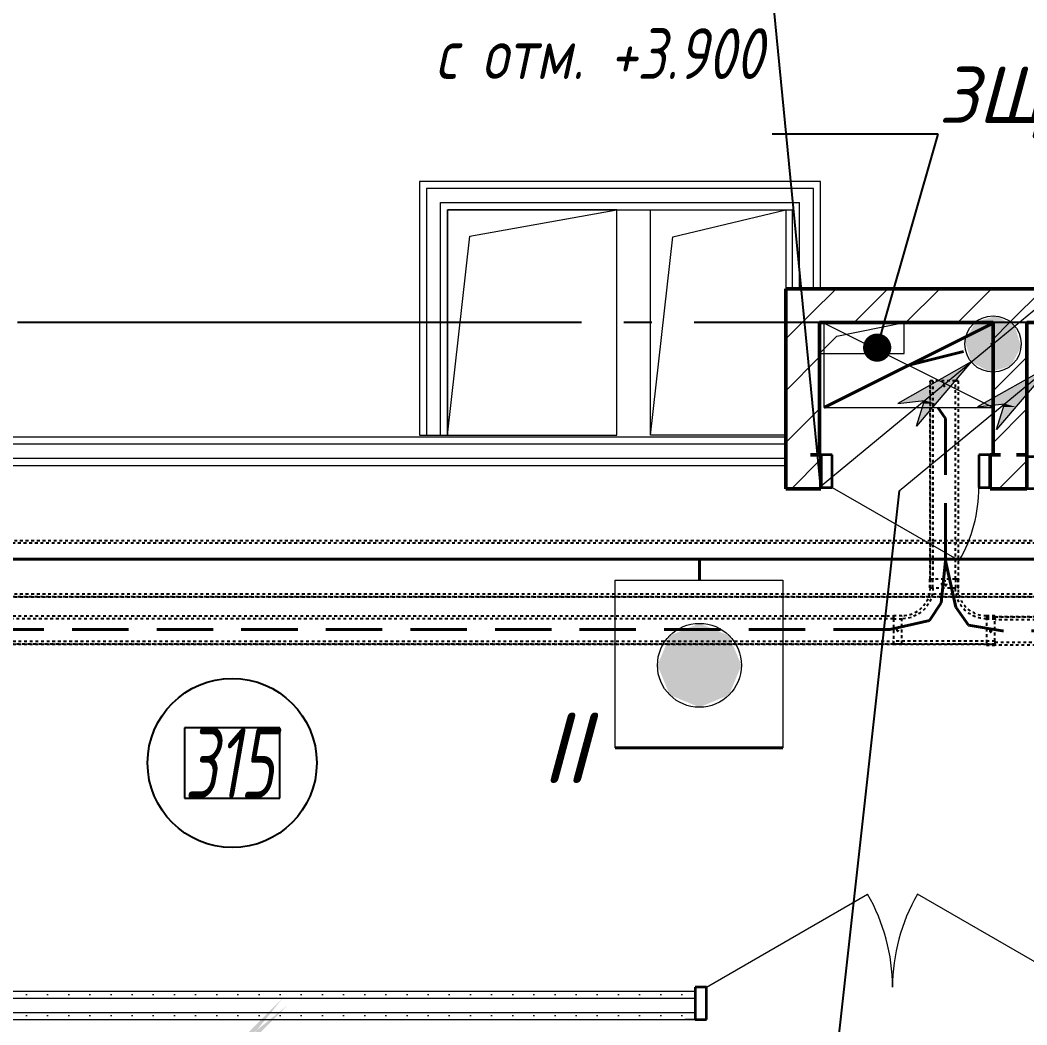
# Model space of a CAD drawing. Header units: millimetres. Extents: x 0 to 1286, y 0 to 420.
# Drawn here: x 406.28 to 441.99, y 254.67 to 290.31 of the extents above; entities that cross this region are included whole.
import ezdxf
from ezdxf import colors
from ezdxf.entities.mleader import LeaderData, LeaderLine
from ezdxf.math import Vec2, Vec3

# ---------------------------------------------------------------- set-up
doc = ezdxf.new("R2010")
doc.units = ezdxf.units.MM
doc.linetypes.add('JIS_02_2.0', pattern=[3, 2, -1])
doc.linetypes.add('ГОСТ 2.303 5', pattern=[24, 20, -1.5, 1, -1.5])
for name, color, linetype in [('Viewport1ForCustomObjects_0', 7, 'Continuous'), ('Viewport2ForCustomObjects_0', 7, 'Continuous'), ('Номер помещения', 7, 'Continuous'), ('СПКБ-0000-000-АР#003$0$Двери ArchiCAD', 7, 'Continuous'), ('СПКБ-0000-000-АР#003$0$Стены', 7, 'Continuous'), ('Строительные оси', 7, 'Continuous'), ('ЭМ_ЛОТКИ', 3, 'JIS_02_2.0'), ('ЭО_АВАРИЙНОЕ ОСВЕЩЕНИЕ', 7, 'Continuous'), ('ЭО_РАБОЧЕЕ ОСВЕЩЕНИЕ', 7, 'Continuous'), ('ЭС', 7, 'Continuous')]:
    doc.layers.add(name, color=color, linetype=linetype)
for name, color, linetype, lineweight, true_color in [('СПКБ-0000-000-АР#003$0$Двери ArchiCAD_Ном._пера__161', 7, 'Continuous', 13, 0xe11606), ('СПКБ-0000-000-АР#003$0$Двери ArchiCAD_Ном._пера__23', 7, 'Continuous', 35, 0xff6600), ('СПКБ-0000-000-АР#003$0$Двери ArchiCAD_Ном._пера__3', 7, 'Continuous', 18, 0xff6600), ('СПКБ-0000-000-АР#003$0$Двери ArchiCAD_Ном._пера__58', 7, 'Continuous', 50, 0xdf0000), ('СПКБ-0000-000-АР#003$0$Стены_Ном._пера__161', 7, 'Continuous', 13, 0xe11606), ('СПКБ-0000-000-АР#003$0$Стены_Ном._пера__58', 7, 'Continuous', 50, 0xdf0000)]:
    doc.layers.add(name, color=color, linetype=linetype, lineweight=lineweight, true_color=true_color)
doc.layers.add('СПКБ-0000-000-АР#003$0$Стены_Ном._пера__20', color=1, linetype='Continuous', lineweight=20)
doc.layers.add('СПКБ-0000-000-АР#003$0$Шахты ОВ_Ном._пера__1', color=7, linetype='Continuous', lineweight=13)
doc.styles.add('1.8', font='isocpeui.ttf', dxfattribs={"height": 1.8})
doc.styles.add('2.5', font='isocpeui.ttf')
doc.styles.add('CustomTextStyle20', font='isocpeui.ttf', dxfattribs={"width": 0.653927, "height": 2.5})
pattern_1 = [(45, (0, 0), (-91.9239, 91.9239), [])]
pattern_2 = [(0, (0, 0), (0, 75), [0, -75])]

# ---------------------------------------------------------------- blocks, each defined once
blk = doc.blocks.new('*U558')
at = {"color": 0, "linetype": 'ByBlock', "lineweight": -2}
for p, q in [((-100, -31), (-100, -30633.8)), ((-100, -30633.8), (-100, -31)), ((-90, -30633.8), (-90, -31)), ((90, -31), (90, -30633.8)), ((100, -30633.8), (100, -31)), ((100, -30633.8), (100, -31))]:
    blk.add_line(p, q, dxfattribs=at)
blk = doc.blocks.new('*U559')
at = {"color": 0, "linetype": 'ByBlock', "lineweight": -2}
for p, q in [((-50.7, 0), (-50.7, -29.5)), ((-50.7, 0), (-50, 0)), ((-50, 0), (-50, -29.5)), ((-50, 0), (-48.5, 0)), ((-48.5, 0), (48.5, 0)), ((48.5, 0), (50, 0)), ((50, 0), (50, -29.5)), ((50, 0), (50.7, 0)), ((50.7, 0), (50.7, -29.5)), ((-50, -31), (-50, -29893.5)), ((-40, -31), (-50, -31)), ((-50, -29893.5), (-50, -31)), ((-40, -29893.5), (-40, -31)), ((40, -31), (40, -29893.5)), ((50, -31), (40, -31)), ((50, -29893.5), (50, -31)), ((50, -29893.5), (50, -31))]:
    blk.add_line(p, q, dxfattribs=at)
blk.add_circle((0, -15), 3.5, dxfattribs=at)
for centre, radius, start, end in [((-49.4, -29.5), 1.33, 180, 230.0338), ((-50.6, -31), 0.629, 0, 50.0338), ((-49.4, -29.5), 0.629, 180, 230.0338), ((-50.6, -31), 1.33, 0, 50.0338), ((50.6, -31), 1.33, 129.9662, 180), ((49.4, -29.5), 0.629, 309.9662, 360), ((50.6, -31), 0.629, 129.9662, 180), ((49.4, -29.5), 1.33, 309.9662, 360)]:
    blk.add_arc(centre, radius, start, end, dxfattribs=at)
blk = doc.blocks.new('*U560')
at = {"color": 0, "linetype": 'ByBlock', "lineweight": -2}
for p, q in [((-50.7, 0), (-50.7, -29.5)), ((-50.7, 0), (-50, 0)), ((-50, 0), (-50, -29.5)), ((-50, 0), (-48.5, 0)), ((-48.5, 0), (48.5, 0)), ((48.5, 0), (50, 0)), ((50, 0), (50, -29.5)), ((50, 0), (50.7, 0)), ((50.7, 0), (50.7, -29.5)), ((-50, -31), (-50, -734)), ((-40, -31), (-50, -31)), ((-50, -734), (-50, -31)), ((-40, -734), (-40, -31)), ((40, -31), (40, -734)), ((50, -31), (40, -31)), ((50, -734), (50, -31)), ((50, -734), (50, -31)), ((-40, -734), (-50, -734)), ((40, -734), (-40, -734)), ((50, -734), (40, -734))]:
    blk.add_line(p, q, dxfattribs=at)
for centre in [(0, -15), (0, -719)]:
    blk.add_circle(centre, 3.5, dxfattribs=at)
for centre, radius, start, end in [((-49.4, -29.5), 1.33, 180, 230.0338), ((-50.6, -31), 0.629, 0, 50.0338), ((-49.4, -29.5), 0.629, 180, 230.0338), ((-50.6, -31), 1.33, 0, 50.0338), ((50.6, -31), 1.33, 129.9662, 180), ((49.4, -29.5), 0.629, 309.9662, 360), ((50.6, -31), 0.629, 129.9662, 180), ((49.4, -29.5), 1.33, 309.9662, 360)]:
    blk.add_arc(centre, radius, start, end, dxfattribs=at)
blk = doc.blocks.new('*U563')
at = {"color": 0, "linetype": 'ByBlock', "lineweight": -2}
for p, q in [((-100, 330), (-100, 360)), ((-100, 360), (-90, 360)), ((-100, 330), (-100, 360)), ((-90, 360), (-90, 330)), ((-90, 360), (-89.1, 360)), ((-89.1, 360), (-89, 360)), ((-89, 360), (-11, 360)), ((-10.9, 360), (-11, 360)), ((-10, 360), (-10.9, 360)), ((-10, 0), (-10, 360)), ((-10, 360), (0, 360)), ((0, 360), (0, 0)), ((0, 0), (0, 360)), ((-230, 230), (-200, 230)), ((-230, 230), (-230, 220)), ((-200, 230), (-230, 230)), ((-200, 220), (-230, 220)), ((-230, 219.2), (-230, 220)), ((-230, 219), (-230, 219.2)), ((-230, 141), (-230, 219)), ((-230, 141), (-230, 140.8)), ((-230, 140.8), (-230, 140)), ((-230, 140), (-200, 140)), ((-230, 130), (-230, 140)), ((-200, 130), (-230, 130)), ((-200, 130), (-230, 130)), ((-100, 0), (-100, 30)), ((-100, 30), (-100, 0)), ((-100, 0), (-90, 0)), ((-89, 0), (-91, 0)), ((-90, 30), (-90, 0)), ((-89.2, 0), (-90, 0)), ((-11, 0), (-89, 0)), ((-11, 0), (-10.8, 0)), ((-10.8, 0), (-10, 0)), ((-10, 0), (0, 0))]:
    blk.add_line(p, q, dxfattribs=at)
for centre, radius in [((-50, 345), 3.5), ((-215, 180), 9.82), ((-215, 180), 3.5), ((-50, 15), 3.5)]:
    blk.add_circle(centre, radius, dxfattribs=at)
for centre, radius, start, end in [((-200, 330), 100, 270, 360), ((-200, 330), 110, 270, 360), ((-200, 30), 110, 0, 90), ((-200, 30), 100, 0, 90)]:
    blk.add_arc(centre, radius, start, end, dxfattribs=at)
blk = doc.blocks.new('*U566')
at = {"color": 0, "linetype": 'ByBlock', "lineweight": -2}
for p, q in [((-50.7, 0), (-50.7, -29.5)), ((-50.7, 0), (-50, 0)), ((-50, 0), (-50, -29.5)), ((-50, 0), (-48.5, 0)), ((-48.5, 0), (48.5, 0)), ((48.5, 0), (50, 0)), ((50, 0), (50, -29.5)), ((50, 0), (50.7, 0)), ((50.7, 0), (50.7, -29.5)), ((-50, -31), (-50, -5514.3)), ((-40, -31), (-50, -31)), ((-50, -5514.3), (-50, -31)), ((-40, -5514.3), (-40, -31)), ((40, -31), (40, -5514.3)), ((50, -31), (40, -31)), ((50, -5514.3), (50, -31)), ((50, -5514.3), (50, -31)), ((-40, -5514.3), (-50, -5514.3)), ((40, -5514.3), (-40, -5514.3)), ((50, -5514.3), (40, -5514.3))]:
    blk.add_line(p, q, dxfattribs=at)
for centre in [(0, -15), (0, -5499.3)]:
    blk.add_circle(centre, 3.5, dxfattribs=at)
for centre, radius, start, end in [((-49.4, -29.5), 1.33, 180, 230.0338), ((-50.6, -31), 0.629, 0, 50.0338), ((-49.4, -29.5), 0.629, 180, 230.0338), ((-50.6, -31), 1.33, 0, 50.0338), ((50.6, -31), 1.33, 129.9662, 180), ((49.4, -29.5), 0.629, 309.9662, 360), ((50.6, -31), 0.629, 129.9662, 180), ((49.4, -29.5), 1.33, 309.9662, 360)]:
    blk.add_arc(centre, radius, start, end, dxfattribs=at)
blk = doc.blocks.new('_Dot')
at = {"color": 0, "linetype": 'ByBlock', "lineweight": -2}
blk.add_line((-0.5, 0), (-1, 0), dxfattribs=at)
at = {"color": 0, "linetype": 'ByBlock', "const_width": 0.5}
blk.add_lwpolyline([(-0.25, 0, 1), (0.25, 0, 1)], format="xyb", close=True, dxfattribs=at)
blk = doc.blocks.new('*E601')
at = {"layer": 'Номер помещения', "color": 7, "linetype": 'Continuous', "true_color": 0xffffff}
for p, q in [((77.731, 144.481), (74.356, 144.481)), ((74.356, 144.481), (74.356, 141.981)), ((77.731, 141.981), (77.731, 144.481)), ((74.356, 141.981), (77.731, 141.981)), ((74.356, 141.981), (74.356, 141.981))]:
    blk.add_line(p, q, dxfattribs=at)
at = {"layer": 'Номер помещения', "color": 6, "linetype": 'Continuous'}
blk.add_circle((76.043, 143.231), 3, dxfattribs=at)
at = {"layer": 'Строительные оси', "color": 3, "linetype": 'ГОСТ 2.303 5', "lineweight": 25}
blk.add_line((280.431, 158.857), (-283.569, 158.857), dxfattribs=at)
at = {"layer": 'ЭО_АВАРИЙНОЕ ОСВЕЩЕНИЕ', "color": 1, "lineweight": 40}
blk.add_line((97.039, 155.838), (103.039, 158.838), dxfattribs=at)
at = {"layer": 'ЭО_АВАРИЙНОЕ ОСВЕЩЕНИЕ', "color": 7, "lineweight": 0}
for p, q in [((97.039, 158.838), (103.039, 155.838)), ((97.039, 158.838), (103.039, 158.838)), ((97.039, 155.838), (97.039, 158.838)), ((103.039, 158.838), (103.039, 155.838)), ((97.039, 155.838), (103.039, 155.838))]:
    blk.add_line(p, q, dxfattribs=at)
at = {"layer": 'ЭО_АВАРИЙНОЕ ОСВЕЩЕНИЕ', "color": 1, "linetype": 'JIS_02_2.0', "lineweight": 40}
for p, q in [((100.039, 157.338), (103.03, 158.095)), ((101.077, 155.838), (101.346, 155.451)), ((101.346, 155.451), (101.346, 150.4)), ((101.346, 150.4), (101.185, 148.908)), ((101.711, 148.764), (101.346, 150.4)), ((101.346, 150.4), (101.346, 150.4)), ((101.346, 150.4), (101.346, 150.4)), ((101.185, 148.908), (100.772, 148.288)), ((102.158, 148.122), (101.711, 148.764)), ((100.772, 148.288), (99.366, 147.967)), ((99.366, 147.967), (54.965, 147.967)), ((103.356, 147.919), (102.158, 148.122)), ((106.399, 147.912), (103.356, 147.919))]:
    blk.add_line(p, q, dxfattribs=at)
at = {"layer": 'ЭО_РАБОЧЕЕ ОСВЕЩЕНИЕ', "color": 5, "lineweight": 40}
for p, q in [((64.731, 150.459), (110.073, 150.459)), ((92.616, 149.721), (92.616, 150.459)), ((95.574, 143.771), (89.624, 143.771))]:
    blk.add_line(p, q, dxfattribs=at)
at = {"layer": 'ЭО_РАБОЧЕЕ ОСВЕЩЕНИЕ', "color": 7, "lineweight": 0}
for p, q in [((89.624, 149.721), (95.574, 149.721)), ((89.624, 143.771), (89.624, 149.721)), ((95.574, 149.721), (95.574, 143.771))]:
    blk.add_line(p, q, dxfattribs=at)
blk.add_circle((92.616, 146.696), 1.488, dxfattribs=at)
at = {"layer": 'ЭО_РАБОЧЕЕ ОСВЕЩЕНИЕ', "color": 5, "lineweight": 0}
for points in [[(92.616, 148.183), (91.564, 147.748), (93.668, 147.748)], [(91.564, 147.748), (91.129, 146.696), (94.104, 146.696)], [(91.564, 147.748), (93.668, 147.748), (94.104, 146.696)], [(91.129, 146.696), (91.564, 145.644), (93.668, 145.644)], [(91.129, 146.696), (94.104, 146.696), (93.668, 145.644)], [(91.564, 145.644), (93.668, 145.644), (92.616, 145.208)]]:
    blk.add_solid(points, dxfattribs=at)
at = {"layer": 'ЭС', "color": 7, "lineweight": 0}
for p, q in [((103.03, 158.095), (109.203, 163.184)), ((96.858, 153.005), (103.03, 158.095)), ((99.695, 152.887), (105.867, 157.977)), ((102.259, 157.458), (99.648, 155.981)), ((102.259, 157.458), (100.311, 155.177)), ((105.096, 157.34), (102.485, 155.863)), ((105.096, 157.34), (103.148, 155.059)), ((99.648, 155.981), (100.605, 156.095)), ((100.311, 155.177), (100.605, 156.095)), ((102.485, 155.863), (103.442, 155.977)), ((103.148, 155.059), (103.442, 155.977))]:
    blk.add_line(p, q, dxfattribs=at)
blk.add_circle((103.03, 158.095), 1, dxfattribs=at)
at = {"layer": 'ЭС', "color": 1, "lineweight": 60}
for points in [[(103.126, 159.09), (102.394, 158.866), (103.547, 158.866)], [(102.322, 158.731), (102.035, 158.19), (103.967, 158.19)], [(102.394, 158.866), (102.322, 158.731), (103.802, 158.731)], [(102.322, 158.731), (103.802, 158.731), (103.967, 158.19)], [(102.394, 158.866), (103.547, 158.866), (103.802, 158.731)], [(102.035, 158.19), (102.093, 157.999), (104.026, 157.999)], [(102.035, 158.19), (103.967, 158.19), (104.026, 157.999)], [(102.093, 157.999), (102.259, 157.458), (103.738, 157.458)], [(102.093, 157.999), (104.026, 157.999), (103.738, 157.458)], [(102.259, 157.458), (102.513, 157.323), (103.666, 157.323)], [(102.259, 157.458), (103.738, 157.458), (103.666, 157.323)], [(102.513, 157.323), (103.666, 157.323), (102.935, 157.099)]]:
    blk.add_solid(points, dxfattribs=at)
at = {"layer": 'ЭС', "color": 1, "lineweight": 0}
for points in [[(102.259, 157.458), (99.849, 156.095), (100.605, 156.095)], [(102.259, 157.458), (100.605, 156.095), (101.094, 156.095)], [(99.849, 156.095), (100.605, 156.095), (99.648, 155.981)], [(100.605, 156.095), (100.568, 155.981), (100.997, 155.981)], [(100.605, 156.095), (101.094, 156.095), (100.997, 155.981)], [(100.568, 155.981), (100.997, 155.981), (100.311, 155.177)]]:
    blk.add_solid(points, dxfattribs=at)
at = {"layer": 'ЭС', "color": 5, "lineweight": 0}
for points in [[(105.096, 157.34), (102.686, 155.977), (103.442, 155.977)], [(105.096, 157.34), (103.442, 155.977), (103.931, 155.977)], [(102.686, 155.977), (103.442, 155.977), (102.485, 155.863)], [(103.406, 155.863), (103.834, 155.863), (103.148, 155.059)], [(103.442, 155.977), (103.406, 155.863), (103.834, 155.863)], [(103.442, 155.977), (103.931, 155.977), (103.834, 155.863)]]:
    blk.add_solid(points, dxfattribs=at)
at = {"layer": 'Номер помещения', "linetype": 'Continuous', "style": 'CustomTextStyle20', "width": 0.653927}
blk.add_text('315', height=2.5, dxfattribs=at).set_placement((74.356, 141.981))
blk = doc.blocks.new('СПКБ-0000-000-АР#003$0$Стена_63', base_point=(9687.9, 15295.9))
at = {"layer": 'СПКБ-0000-000-АР#003$0$Стены_Ном._пера__161', "linetype": 'Continuous', "lineweight": 13, "true_color": 0xe11606}
h = blk.add_hatch(dxfattribs=at)
h.set_pattern_fill('КИРПИЧ_ОБЫКНОВЕННЫЙ', color=12, style=0, pattern_type=2)
h.set_pattern_definition(pattern_1)
h.paths.add_polyline_path([(9687.9, 15415.9), (9687.9, 15885.7), (9567.9, 16005.7), (9567.9, 15295.9)])
at = {"layer": 'СПКБ-0000-000-АР#003$0$Стены_Ном._пера__58', "color": 12, "linetype": 'Continuous', "lineweight": 50, "true_color": 0xdf0000, "flags": 128}
for points in [[(9567.9, 16005.7), (9567.9, 15295.9)], [(9687.9, 15415.9), (9687.9, 15885.7)]]:
    blk.add_lwpolyline(points, dxfattribs=at)
blk = doc.blocks.new('СПКБ-0000-000-АР#003$0$Стена_64', base_point=(9687.9, 16005.7))
at = {"layer": 'СПКБ-0000-000-АР#003$0$Стены_Ном._пера__161', "linetype": 'Continuous', "lineweight": 13, "true_color": 0xe11606}
h = blk.add_hatch(dxfattribs=at)
h.set_pattern_fill('КИРПИЧ_ОБЫКНОВЕННЫЙ', color=12, style=0, pattern_type=2)
h.set_pattern_definition(pattern_1)
h.paths.add_polyline_path([(9687.9, 15885.7), (11423, 15885.7), (11543, 16005.7), (9567.9, 16005.7)])
at = {"layer": 'СПКБ-0000-000-АР#003$0$Стены_Ном._пера__58', "color": 12, "linetype": 'Continuous', "lineweight": 50, "true_color": 0xdf0000, "flags": 128}
for points in [[(11543, 16005.7), (9567.9, 16005.7)], [(9687.9, 15885.7), (10303, 15885.7)], [(10423, 15885.7), (11423, 15885.7)]]:
    blk.add_lwpolyline(points, dxfattribs=at)
blk = doc.blocks.new('СПКБ-0000-000-АР#003$0$Стена_66', base_point=(10423, 15295.9))
at = {"layer": 'СПКБ-0000-000-АР#003$0$Стены_Ном._пера__161', "linetype": 'Continuous', "lineweight": 13, "true_color": 0xe11606}
h = blk.add_hatch(dxfattribs=at)
h.set_pattern_fill('КИРПИЧ_ОБЫКНОВЕННЫЙ', color=12, style=0, pattern_type=2)
h.set_pattern_definition(pattern_1)
h.paths.add_polyline_path([(10423, 15415.9), (10423, 15885.7), (10303, 15885.7), (10303, 15415.9)])
at = {"layer": 'СПКБ-0000-000-АР#003$0$Стены_Ном._пера__58', "color": 12, "linetype": 'Continuous', "lineweight": 50, "true_color": 0xdf0000, "flags": 128}
for points in [[(10303, 15885.7), (10303, 15415.9)], [(10423, 15415.9), (10423, 15885.7)]]:
    blk.add_lwpolyline(points, dxfattribs=at)
blk = doc.blocks.new('СПКБ-0000-000-АР#003$0$Стена_126', base_point=(8368.1, 15486.1))
at = {"layer": 'СПКБ-0000-000-АР#003$0$Стены_Ном._пера__161', "linetype": 'Continuous', "lineweight": 13, "true_color": 0xe11606}
h = blk.add_hatch(dxfattribs=at)
h.set_pattern_fill('ГИПС', color=12, style=0, pattern_type=2)
h.set_pattern_definition(pattern_2)
h.paths.add_polyline_path([(8268.1, 16386.1), (8268.1, 15486.1), (8293.1, 15486.1), (8293.1, 16361.1)])
h = blk.add_hatch(dxfattribs=at)
h.set_pattern_fill('ГИПС', color=12, style=0, pattern_type=2)
h.set_pattern_definition(pattern_2)
h.paths.add_polyline_path([(8368.1, 15486.1), (8368.1, 16286.1), (8343.1, 16311.1), (8343.1, 15486.1)])
at = {"layer": 'СПКБ-0000-000-АР#003$0$Стены_Ном._пера__161', "color": 12, "linetype": 'Continuous', "lineweight": 13, "true_color": 0xe11606}
for p, q in [((8293.1, 16361.1), (8293.1, 15486.1)), ((8343.1, 15486.1), (8343.1, 16311.1))]:
    blk.add_line(p, q, dxfattribs=at)
at = {"layer": 'СПКБ-0000-000-АР#003$0$Стены_Ном._пера__161', "color": 12, "linetype": 'Continuous', "lineweight": 13, "true_color": 0xe11606, "flags": 128}
for points in [[(8268.1, 16386.1), (8268.1, 15486.1)], [(8368.1, 15486.1), (8368.1, 16286.1)], [(8268.1, 15486.1), (8368.1, 15486.1)]]:
    blk.add_lwpolyline(points, dxfattribs=at)
blk = doc.blocks.new('СПКБ-0000-000-АР#003$0$Стена_127', base_point=(8368.1, 16286.1))
at = {"layer": 'СПКБ-0000-000-АР#003$0$Стены_Ном._пера__161', "linetype": 'Continuous', "lineweight": 13, "true_color": 0xe11606}
h = blk.add_hatch(dxfattribs=at)
h.set_pattern_fill('ГИПС', color=12, style=0, pattern_type=2)
h.set_pattern_definition(pattern_2)
h.paths.add_polyline_path([(9690.9, 16386.1), (8268.1, 16386.1), (8293.1, 16361.1), (9665.9, 16361.1)])
h = blk.add_hatch(dxfattribs=at)
h.set_pattern_fill('ГИПС', color=12, style=0, pattern_type=2)
h.set_pattern_definition(pattern_2)
h.paths.add_polyline_path([(8368.1, 16286.1), (9590.9, 16286.1), (9615.9, 16311.1), (8343.1, 16311.1)])
at = {"layer": 'СПКБ-0000-000-АР#003$0$Стены_Ном._пера__161', "color": 12, "linetype": 'Continuous', "lineweight": 13, "true_color": 0xe11606}
for p, q in [((9665.9, 16361.1), (8293.1, 16361.1)), ((8343.1, 16311.1), (9615.9, 16311.1))]:
    blk.add_line(p, q, dxfattribs=at)
at = {"layer": 'СПКБ-0000-000-АР#003$0$Стены_Ном._пера__161', "color": 12, "linetype": 'Continuous', "lineweight": 13, "true_color": 0xe11606, "flags": 128}
for points in [[(9690.9, 16386.1), (8268.1, 16386.1)], [(8368.1, 16286.1), (9590.9, 16286.1)]]:
    blk.add_lwpolyline(points, dxfattribs=at)
blk = doc.blocks.new('СПКБ-0000-000-АР#003$0$Стена_128', base_point=(9690.9, 16005.7))
at = {"layer": 'СПКБ-0000-000-АР#003$0$Стены_Ном._пера__161', "linetype": 'Continuous', "lineweight": 13, "true_color": 0xe11606}
h = blk.add_hatch(dxfattribs=at)
h.set_pattern_fill('ГИПС', color=12, style=0, pattern_type=2)
h.set_pattern_definition(pattern_2)
h.paths.add_polyline_path([(9690.9, 16005.7), (9690.9, 16386.1), (9665.9, 16361.1), (9665.9, 16005.7)])
h = blk.add_hatch(dxfattribs=at)
h.set_pattern_fill('ГИПС', color=12, style=0, pattern_type=2)
h.set_pattern_definition(pattern_2)
h.paths.add_polyline_path([(9590.9, 16286.1), (9590.9, 16005.7), (9615.9, 16005.7), (9615.9, 16311.1)])
at = {"layer": 'СПКБ-0000-000-АР#003$0$Стены_Ном._пера__161', "color": 12, "linetype": 'Continuous', "lineweight": 13, "true_color": 0xe11606}
for p, q in [((9665.9, 16005.7), (9665.9, 16361.1)), ((9615.9, 16311.1), (9615.9, 16005.7))]:
    blk.add_line(p, q, dxfattribs=at)
at = {"layer": 'СПКБ-0000-000-АР#003$0$Стены_Ном._пера__161', "color": 12, "linetype": 'Continuous', "lineweight": 13, "true_color": 0xe11606, "flags": 128}
for points in [[(9690.9, 16005.7), (9690.9, 16386.1)], [(9590.9, 16286.1), (9590.9, 16005.7)], [(9590.9, 16005.7), (9690.9, 16005.7)]]:
    blk.add_lwpolyline(points, dxfattribs=at)
blk = doc.blocks.new('СПКБ-0000-000-АР#003$0$Двупольная Дверь 19_4')
at = {"layer": 'СПКБ-0000-000-АР#003$0$Двери ArchiCAD_Ном._пера__161', "color": 12, "linetype": 'Continuous', "lineweight": 13, "true_color": 0xe11606}
for p, q in [((-700, -15), (-737, -15)), ((-700, -40), (-700, -15)), ((700, -40), (700, -15)), ((700, -15), (737, -15)), ((-700, -90), (-700, -40)), ((700, -90), (700, -40)), ((-700, -115), (-700, -90)), ((700, -115), (700, -90)), ((-700, -115), (-737, -115)), ((700, -115), (737, -115))]:
    blk.add_line(p, q, dxfattribs=at)
at = {"layer": 'СПКБ-0000-000-АР#003$0$Двери ArchiCAD_Ном._пера__23', "color": 30, "linetype": 'Continuous', "lineweight": 35, "true_color": 0xff6600}
for p, q in [((-660, 0), (-700, 0)), ((-700, 0), (-700, -115)), ((-660, -115), (-660, 0)), ((700, 0), (660, 0)), ((660, 0), (660, -115)), ((700, -115), (700, 0)), ((-700, -115), (-660, -115)), ((660, -115), (700, -115))]:
    blk.add_line(p, q, dxfattribs=at)
at = {"layer": 'СПКБ-0000-000-АР#003$0$Двери ArchiCAD_Ном._пера__3', "color": 30, "linetype": 'Continuous', "lineweight": 18, "true_color": 0xff6600}
for p, q in [((-660, 0), (-88.4, 330)), ((660, 0), (88.4, 330))]:
    blk.add_line(p, q, dxfattribs=at)
for centre, start, end in [((-660, 0), 0, 30), ((660, 0), 150, 180)]:
    blk.add_arc(centre, 660, start, end, dxfattribs=at)
blk = doc.blocks.new('СПКБ-0000-000-АР#003$0$Стена_133', base_point=(4206.4, 13412.8))
at = {"layer": 'СПКБ-0000-000-АР#003$0$Стены_Ном._пера__161', "linetype": 'Continuous', "lineweight": 13, "true_color": 0xe11606}
h = blk.add_hatch(dxfattribs=at)
h.set_pattern_fill('ГИПС', color=12, style=0, pattern_type=2)
h.set_pattern_definition(pattern_2)
h.paths.add_polyline_path([(9246.5, 13512.8), (5893.2, 13512.8), (5893.2, 13487.8), (9246.5, 13487.8)])
h = blk.add_hatch(dxfattribs=at)
h.set_pattern_fill('ГИПС', color=12, style=0, pattern_type=2)
h.set_pattern_definition(pattern_2)
h.paths.add_polyline_path([(5893.2, 13412.8), (9246.5, 13412.8), (9246.5, 13437.8), (5893.2, 13437.8)])
at = {"layer": 'СПКБ-0000-000-АР#003$0$Стены_Ном._пера__161', "color": 12, "linetype": 'Continuous', "lineweight": 13, "true_color": 0xe11606}
for p, q in [((9246.5, 13512.8), (9209.5, 13512.8)), ((9246.5, 13487.8), (9246.5, 13512.8)), ((9246.5, 13487.8), (5893.2, 13487.8)), ((9246.5, 13437.8), (9246.5, 13487.8)), ((5893.2, 13437.8), (9246.5, 13437.8)), ((9246.5, 13412.8), (9246.5, 13437.8)), ((9246.5, 13412.8), (9209.5, 13412.8))]:
    blk.add_line(p, q, dxfattribs=at)
at = {"layer": 'СПКБ-0000-000-АР#003$0$Стены_Ном._пера__161', "color": 12, "linetype": 'Continuous', "lineweight": 13, "true_color": 0xe11606, "flags": 128}
for points in [[(9246.5, 13512.8), (5893.2, 13512.8)], [(6223.1, 13412.8), (9246.5, 13412.8)]]:
    blk.add_lwpolyline(points, dxfattribs=at)
at = {"layer": 'СПКБ-0000-000-АР#003$0$Двери ArchiCAD', "color": 21, "linetype": 'Continuous', "lineweight": 18, "true_color": 0xff9955, "zscale": 1000}
blk.add_blockref('СПКБ-0000-000-АР#003$0$Двупольная Дверь 19_4', (9946.5, 13527.8), dxfattribs=at)
blk = doc.blocks.new('СПКБ-0000-000-АР#003$0$Однопольная Дверь 19_6')
at = {"layer": 'СПКБ-0000-000-АР#003$0$Двери ArchiCAD_Ном._пера__23', "color": 30, "linetype": 'Continuous', "lineweight": 35, "true_color": 0xff6600}
for p, q in [((-260, 0), (-300, 0)), ((-300, 0), (-300, -115)), ((-260, -115), (-260, 0)), ((300, 0), (260, 0)), ((260, 0), (260, -115)), ((300, -115), (300, 0)), ((-300, -115), (-260, -115)), ((260, -115), (300, -115))]:
    blk.add_line(p, q, dxfattribs=at)
at = {"layer": 'СПКБ-0000-000-АР#003$0$Двери ArchiCAD_Ном._пера__3', "color": 30, "linetype": 'Continuous', "lineweight": 18, "true_color": 0xff6600}
blk.add_line((260, 0), (-190.3, 260), dxfattribs=at)
blk.add_arc((260, 0), 520, 150, 180, dxfattribs=at)
at = {"layer": 'СПКБ-0000-000-АР#003$0$Двери ArchiCAD_Ном._пера__58', "color": 12, "linetype": 'Continuous', "lineweight": 50, "true_color": 0xdf0000}
for p, q in [((-300, 5), (-337, 5)), ((-300, 0), (-300, 5)), ((-300, -115), (-300, 0)), ((300, 0), (300, 5)), ((300, 5), (337, 5)), ((300, -115), (300, 0)), ((-300, -115), (-337, -115)), ((300, -115), (337, -115))]:
    blk.add_line(p, q, dxfattribs=at)
blk = doc.blocks.new('СПКБ-0000-000-АР#003$0$Однопольная Дверь 19_3')
at = {"layer": 'СПКБ-0000-000-АР#003$0$Двери ArchiCAD_Ном._пера__23', "color": 30, "linetype": 'Continuous', "lineweight": 35, "true_color": 0xff6600}
for p, q in [((-460, 0), (-500, 0)), ((-500, 0), (-500, -115)), ((-460, -115), (-460, 0)), ((500, 0), (460, 0)), ((460, 0), (460, -115)), ((500, -115), (500, 0)), ((-500, -115), (-460, -115)), ((460, -115), (500, -115))]:
    blk.add_line(p, q, dxfattribs=at)
at = {"layer": 'СПКБ-0000-000-АР#003$0$Двери ArchiCAD_Ном._пера__3', "color": 30, "linetype": 'Continuous', "lineweight": 18, "true_color": 0xff6600}
blk.add_line((460, 0), (-336.7, 460), dxfattribs=at)
blk.add_arc((460, 0), 920, 150, 180, dxfattribs=at)
at = {"layer": 'СПКБ-0000-000-АР#003$0$Двери ArchiCAD_Ном._пера__58', "color": 12, "linetype": 'Continuous', "lineweight": 50, "true_color": 0xdf0000}
for p, q in [((-500, 0), (-537, 0)), ((-500, 0), (-500, -115)), ((500, 0), (500, -115)), ((500, 0), (537, 0)), ((-500, -120), (-537, -120)), ((-500, -115), (-500, -120)), ((500, -115), (500, -120)), ((500, -120), (537, -120))]:
    blk.add_line(p, q, dxfattribs=at)
blk = doc.blocks.new('СПКБ-0000-000-АР#003$0$Стена_142', base_point=(9687.9, 15295.9))
at = {"layer": 'СПКБ-0000-000-АР#003$0$Стены_Ном._пера__20', "linetype": 'Continuous', "lineweight": 20}
h = blk.add_hatch(dxfattribs=at)
h.set_pattern_fill('КИРПИЧ_ОБЫКНОВЕННЫЙ', color=1, style=0, pattern_type=2)
h.set_pattern_definition(pattern_1)
h.paths.add_polyline_path([(9567.9, 15295.9), (9692.7, 15295.9), (9692.7, 15300.9), (9692.7, 15415.9), (9687.9, 15415.9)])
h = blk.add_hatch(dxfattribs=at)
h.set_pattern_fill('КИРПИЧ_ОБЫКНОВЕННЫЙ', color=1, style=0, pattern_type=2)
h.set_pattern_definition(pattern_1)
h.paths.add_polyline_path([(10292.7, 15295.9), (10423, 15295.9), (10423, 15410.9), (10423, 15415.9), (10292.7, 15415.9), (10292.7, 15300.9)])
h = blk.add_hatch(dxfattribs=at)
h.set_pattern_fill('КИРПИЧ_ОБЫКНОВЕННЫЙ', color=1, style=0, pattern_type=2)
h.set_pattern_definition(pattern_1)
h.paths.add_polyline_path([(11543, 15295.9), (11423, 15415.9), (11423, 15410.9), (11423, 15295.9)])
at = {"layer": 'СПКБ-0000-000-АР#003$0$Стены_Ном._пера__58', "color": 12, "linetype": 'Continuous', "lineweight": 50, "true_color": 0xdf0000}
for p, q in [((9692.7, 15415.9), (9655.7, 15415.9)), ((9692.7, 15415.9), (9692.7, 15300.9)), ((10292.7, 15415.9), (10329.7, 15415.9)), ((10292.7, 15415.9), (10292.7, 15300.9)), ((10423, 15415.9), (10386, 15415.9)), ((10423, 15410.9), (10423, 15415.9)), ((10423, 15295.9), (10423, 15410.9)), ((11423, 15415.9), (11460, 15415.9)), ((11423, 15410.9), (11423, 15415.9)), ((11423, 15295.9), (11423, 15410.9)), ((9692.7, 15295.9), (9655.7, 15295.9)), ((9692.7, 15300.9), (9692.7, 15295.9)), ((10292.7, 15300.9), (10292.7, 15295.9)), ((10292.7, 15295.9), (10329.7, 15295.9)), ((10423, 15295.9), (10386, 15295.9)), ((11423, 15295.9), (11460, 15295.9))]:
    blk.add_line(p, q, dxfattribs=at)
at = {"layer": 'СПКБ-0000-000-АР#003$0$Стены_Ном._пера__58', "color": 12, "linetype": 'Continuous', "lineweight": 50, "true_color": 0xdf0000, "flags": 128}
for points in [[(9692.7, 15415.9), (9687.9, 15415.9)], [(10303, 15415.9), (10292.7, 15415.9)], [(9567.9, 15295.9), (9692.7, 15295.9)], [(10292.7, 15295.9), (10423, 15295.9)], [(11423, 15295.9), (11543, 15295.9)]]:
    blk.add_lwpolyline(points, dxfattribs=at)
at = {"layer": 'СПКБ-0000-000-АР#003$0$Двери ArchiCAD', "color": 21, "linetype": 'Continuous', "lineweight": 18, "true_color": 0xff9955, "zscale": 1000, "rotation": 180}
blk.add_blockref('СПКБ-0000-000-АР#003$0$Однопольная Дверь 19_6', (9992.7, 15300.9), dxfattribs=at)
at = {"layer": 'СПКБ-0000-000-АР#003$0$Двери ArchiCAD', "color": 21, "linetype": 'Continuous', "lineweight": 18, "true_color": 0xff9955, "xscale": -1, "zscale": 1000, "rotation": 180}
blk.add_blockref('СПКБ-0000-000-АР#003$0$Однопольная Дверь 19_3', (10923, 15295.9), dxfattribs=at)
blk = doc.blocks.new('СПКБ-0000-000-АР#003$0$Стена_226', base_point=(568.2, 15379.1))
at = {"layer": 'СПКБ-0000-000-АР#003$0$Стены_Ном._пера__161', "linetype": 'Continuous', "lineweight": 13, "true_color": 0xe11606}
h = blk.add_hatch(dxfattribs=at)
h.set_pattern_fill('ГИПС', color=12, style=0, pattern_type=2)
h.set_pattern_definition(pattern_2)
h.paths.add_polyline_path([(9567.9, 15479.1), (3942.9, 15479.1), (3942.9, 15454.1), (9567.9, 15454.1)])
h = blk.add_hatch(dxfattribs=at)
h.set_pattern_fill('ГИПС', color=12, style=0, pattern_type=2)
h.set_pattern_definition(pattern_2)
h.paths.add_polyline_path([(3942.9, 15404.1), (3942.9, 15379.1), (9567.9, 15379.1), (9567.9, 15404.1)])
at = {"layer": 'СПКБ-0000-000-АР#003$0$Стены_Ном._пера__161', "color": 12, "linetype": 'Continuous', "lineweight": 13, "true_color": 0xe11606}
for p, q in [((9567.9, 15454.1), (3942.9, 15454.1)), ((3942.9, 15404.1), (9567.9, 15404.1))]:
    blk.add_line(p, q, dxfattribs=at)
at = {"layer": 'СПКБ-0000-000-АР#003$0$Стены_Ном._пера__161', "color": 12, "linetype": 'Continuous', "lineweight": 13, "true_color": 0xe11606, "flags": 128}
for points in [[(9567.9, 15479.1), (3942.9, 15479.1)], [(9567.9, 15379.1), (9567.9, 15479.1)], [(3942.9, 15379.1), (9567.9, 15379.1)]]:
    blk.add_lwpolyline(points, dxfattribs=at)
blk = doc.blocks.new('*E600')
at = {"layer": 'СПКБ-0000-000-АР#003$0$Шахты ОВ_Ном._пера__1', "color": 7, "linetype": 'Continuous', "lineweight": 13}
for p, q in [((330.039, 188.759), (335.249, 189.704)), ((336.449, 189.704), (341.246, 189.704)), ((336.449, 181.704), (336.449, 189.704)), ((337.244, 188.735), (341.246, 189.704)), ((341.246, 189.704), (341.246, 181.704)), ((329.249, 181.704), (330.039, 188.759)), ((336.449, 181.704), (337.244, 188.735)), ((345.444, 185.701), (342.444, 185.701)), ((342.444, 185.701), (342.444, 184.601)), ((343.058, 185.215), (345.444, 185.701)), ((345.444, 184.601), (345.444, 185.701)), ((342.444, 184.601), (343.058, 185.215)), ((342.444, 184.601), (345.444, 184.601)), ((341.246, 181.704), (336.449, 181.704))]:
    blk.add_line(p, q, dxfattribs=at)
at = {"layer": 'СПКБ-0000-000-АР#003$0$Шахты ОВ_Ном._пера__1', "color": 7, "linetype": 'Continuous', "lineweight": 13, "flags": 128}
blk.add_lwpolyline([(329.249, 189.704), (329.249, 181.704), (335.249, 181.704), (335.249, 189.704)], close=True, dxfattribs=at)
at = {"layer": 'СПКБ-0000-000-АР#003$0$Стены', "color": 12, "lineweight": 50, "true_color": 0xdf0000, "xscale": 0.01, "yscale": 0.01, "zscale": 0.01}
for name, p in [('СПКБ-0000-000-АР#003$0$Стена_126', (329.249, 181.704)), ('СПКБ-0000-000-АР#003$0$Стена_127', (329.249, 189.704)), ('СПКБ-0000-000-АР#003$0$Стена_128', (342.476, 186.901)), ('СПКБ-0000-000-АР#003$0$Стена_63', (342.446, 179.803)), ('СПКБ-0000-000-АР#003$0$Стена_64', (342.446, 186.901)), ('СПКБ-0000-000-АР#003$0$Стена_66', (349.797, 179.803)), ('СПКБ-0000-000-АР#003$0$Стена_142', (342.446, 179.803))]:
    blk.add_blockref(name, p, dxfattribs=at)
at = {"layer": 'СПКБ-0000-000-АР#003$0$Стены', "color": 12, "lineweight": 13, "true_color": 0xe11606, "xscale": 0.01, "yscale": 0.01, "zscale": 0.01}
for name, p in [('СПКБ-0000-000-АР#003$0$Стена_226', (251.249, 180.634)), ('СПКБ-0000-000-АР#003$0$Стена_133', (287.631, 160.971))]:
    blk.add_blockref(name, p, dxfattribs=at)
blk = doc.blocks.new('CustomObjectsInViewport1_0')
at = {"layer": 'ЭО_АВАРИЙНОЕ ОСВЕЩЕНИЕ'}
blk.add_line((434.683, 273.713), (433.024, 290.667), dxfattribs=at)
at = {"layer": 'ЭО_РАБОЧЕЕ ОСВЕЩЕНИЕ'}
blk.add_line((437.451, 273.616), (434.511, 247.122), dxfattribs=at)
blk.add_solid([(415.565, 255.587), (413.565, 253.587), (413.777, 253.375), (415.777, 255.375)], dxfattribs=at)

msp = doc.modelspace()

# ---------------------------------------------------------------- block references
msp.add_blockref('*E600', (92.189, 93.885))
at = {"layer": 'Viewport1ForCustomObjects_0'}
msp.add_blockref('CustomObjectsInViewport1_0', (0, 0), dxfattribs=at)
at = {"layer": 'Viewport2ForCustomObjects_0'}
msp.add_blockref('*E601', (337.756, 120.729), dxfattribs=at)
at = {"layer": 'ЭМ_ЛОТКИ', "xscale": -0.01, "yscale": 0.01, "zscale": 0.01}
for name, p, rotation in [('*U560', (439.054, 270.176), 180), ('*U558', (447.21, 270.856), 270), ('*U563', (440.854, 268.176), 89.99999999999977), ('*U559', (437.554, 268.676), 270), ('*U566', (440.552, 268.641), 89.99999999999967)]:
    msp.add_blockref(name, p, dxfattribs=dict(at, rotation=rotation))

# ---------------------------------------------------------------- texts
at = {"layer": 'ЭО_АВАРИЙНОЕ ОСВЕЩЕНИЕ', "insert": (432.636, 290.025), "char_height": 1.8, "attachment_point": 3, "style": '1.8'}
msp.add_mtext('{\\W0.8;с отм. +3.900}', dxfattribs=at)
at = {"layer": 'ЭО_РАБОЧЕЕ ОСВЕЩЕНИЕ', "insert": (425.601, 264.499), "char_height": 2.5, "attachment_point": 5, "style": '2.5'}
msp.add_mtext('II', dxfattribs=at)

# ---------------------------------------------------------------- leaders
at = {"layer": 'ЭО_АВАРИЙНОЕ ОСВЕЩЕНИЕ'}
ml = msp.add_multileader_mtext('Standard', dxfattribs=at)
ml.set_content('3ЩА', color=256, style='2.5')
ml.set_leader_properties()
ml.set_arrow_properties(name='DOT')
ml.build(insert=Vec2(0, 0))
ml.multileader.update_dxf_attribs({"text_left_attachment_type": 6, "text_right_attachment_type": 6, "dogleg_length": 0, "arrow_head_size": 1})
ctx = ml.context
ctx.base_point, ctx.char_height, ctx.arrow_head_size, ctx.landing_gap_size, ctx.plane_origin = Vec3(438.845, 286.264), 2, 1, 0, Vec3(475.238, 252.346)
ctx.left_attachment, ctx.right_attachment = 6, 6
notes = []
notes.append((ctx, [(1, (1, 1, 0), (438.845, 286.264), (1, 0), 0, [(1, [(436.676, 278.695)], 0, [])])]))
ctx.mtext.insert, ctx.mtext.flow_direction = Vec3(438.845, 288.664), 5
for ctx, leaders in notes:
    for number, flags, end, landing, length, lines in leaders:
        leader = LeaderData()
        leader.index, (leader.has_last_leader_line, leader.has_dogleg_vector, leader.attachment_direction) = number, flags
        leader.last_leader_point, leader.dogleg_vector, leader.dogleg_length = Vec3(end), Vec3(landing), length
        for number, points, colour, breaks in lines:
            line = LeaderLine()
            line.index, line.vertices, line.color, line.breaks = number, Vec3.list(points), colors.encode_raw_color(colour), breaks
            leader.lines.append(line)
        ctx.leaders.append(leader)

doc.saveas('drawing.dxf')
